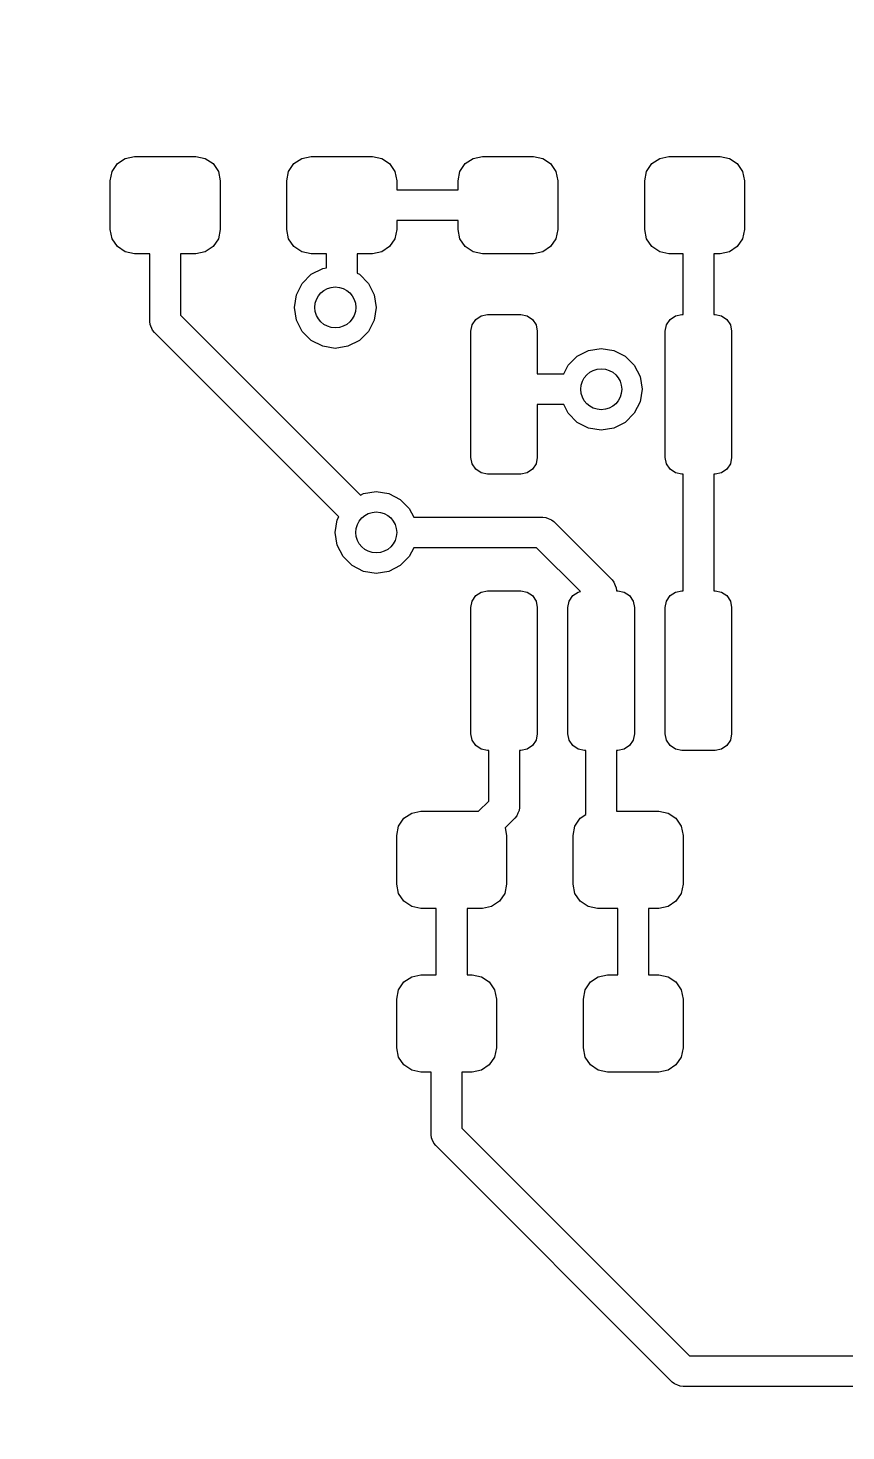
# Model space of a CAD drawing. Extents: x 116 to 183, y -110.2 to -37.6.
# Drawn here: x 156.4 to 164.39, y -64.98 to -51.27 of the extents above; entities that cross this region are included whole.
import ezdxf

# ---------------------------------------------------------------- set-up
doc = ezdxf.new("R2010")
doc.units = 0
doc.layers.add('BLACK', color=7, linetype='CONTINUOUS')

msp = doc.modelspace()

# ---------------------------------------------------------------- linework, layer by layer
at = {"layer": 'BLACK', "linetype": 'CONTINUOUS'}
for p, q in [((157.346613, -52.543079), (157.4375, -52.525)), ((157.4375, -52.525), (158.0375, -52.525)), ((158.0375, -52.525), (158.128387, -52.543079)), ((159.071613, -52.543079), (159.1625, -52.525)), ((159.1625, -52.525), (159.7625, -52.525)), ((159.7625, -52.525), (159.853387, -52.543079)), ((160.746613, -52.543079), (160.8375, -52.525)), ((160.8375, -52.525), (161.3375, -52.525)), ((161.3375, -52.525), (161.428387, -52.543079)), ((162.571613, -52.543079), (162.6625, -52.525)), ((162.6625, -52.525), (163.1625, -52.525)), ((163.1625, -52.525), (163.253387, -52.543079)), ((157.218079, -52.671613), (157.269562, -52.594562)), ((157.269562, -52.594562), (157.346613, -52.543079)), ((158.128387, -52.543079), (158.205438, -52.594562)), ((158.205438, -52.594562), (158.256921, -52.671613)), ((158.943079, -52.671613), (158.994562, -52.594562)), ((158.994562, -52.594562), (159.071613, -52.543079)), ((159.853387, -52.543079), (159.930438, -52.594562)), ((159.930438, -52.594562), (159.981921, -52.671613)), ((160.618079, -52.671613), (160.669562, -52.594562)), ((160.669562, -52.594562), (160.746613, -52.543079)), ((161.428387, -52.543079), (161.505438, -52.594562)), ((161.505438, -52.594562), (161.556921, -52.671613)), ((162.443079, -52.671613), (162.494562, -52.594562)), ((162.494562, -52.594562), (162.571613, -52.543079)), ((163.253387, -52.543079), (163.330438, -52.594562)), ((163.330438, -52.594562), (163.381921, -52.671613)), ((157.2, -52.7625), (157.218079, -52.671613)), ((157.2, -53.2375), (157.2, -52.7625)), ((158.256921, -52.671613), (158.275, -52.7625)), ((158.275, -52.7625), (158.275, -53.2375)), ((158.925, -52.7625), (158.943079, -52.671613)), ((158.925, -53.2375), (158.925, -52.7625)), ((159.981921, -52.671613), (160, -52.7625)), ((160, -52.7625), (160, -52.85)), ((160.6, -52.7625), (160.618079, -52.671613)), ((160.6, -52.85), (160.6, -52.7625)), ((161.556921, -52.671613), (161.575, -52.7625)), ((161.575, -52.7625), (161.575, -53.2375)), ((162.425, -52.7625), (162.443079, -52.671613)), ((162.425, -53.2375), (162.425, -52.7625)), ((163.381921, -52.671613), (163.4, -52.7625)), ((163.4, -52.7625), (163.4, -53.2375)), ((160, -52.85), (160.6, -52.85)), ((160.6, -53.15), (160, -53.15)), ((160, -53.15), (160, -53.2375)), ((160.6, -53.2375), (160.6, -53.15)), ((157.218079, -53.328387), (157.2, -53.2375)), ((157.269562, -53.405438), (157.218079, -53.328387)), ((158.256921, -53.328387), (158.205438, -53.405438)), ((158.275, -53.2375), (158.256921, -53.328387)), ((158.943079, -53.328387), (158.925, -53.2375)), ((158.994562, -53.405438), (158.943079, -53.328387)), ((159.981921, -53.328387), (159.930438, -53.405438)), ((160, -53.2375), (159.981921, -53.328387)), ((160.618079, -53.328387), (160.6, -53.2375)), ((160.669562, -53.405438), (160.618079, -53.328387)), ((161.556921, -53.328387), (161.505438, -53.405438)), ((161.575, -53.2375), (161.556921, -53.328387)), ((162.443079, -53.328387), (162.425, -53.2375)), ((162.494562, -53.405438), (162.443079, -53.328387)), ((163.381921, -53.328387), (163.330438, -53.405438)), ((163.4, -53.2375), (163.381921, -53.328387)), ((157.346613, -53.456921), (157.269562, -53.405438)), ((157.4375, -53.475), (157.346613, -53.456921)), ((157.5875, -53.475), (157.4375, -53.475)), ((157.5875, -54.1375), (157.5875, -53.475)), ((158.0375, -53.475), (157.8875, -53.475)), ((157.8875, -53.475), (157.8875, -54.075368)), ((158.128387, -53.456921), (158.0375, -53.475)), ((158.205438, -53.405438), (158.128387, -53.456921)), ((159.071613, -53.456921), (158.994562, -53.405438)), ((159.1625, -53.475), (159.071613, -53.456921)), ((159.3125, -53.475), (159.1625, -53.475)), ((159.3125, -53.613858), (159.3125, -53.475)), ((159.7625, -53.475), (159.6125, -53.475)), ((159.6125, -53.475), (159.6125, -53.66487)), ((159.853387, -53.456921), (159.7625, -53.475)), ((159.930438, -53.405438), (159.853387, -53.456921)), ((160.746613, -53.456921), (160.669562, -53.405438)), ((160.8375, -53.475), (160.746613, -53.456921)), ((161.3375, -53.475), (160.8375, -53.475)), ((161.428387, -53.456921), (161.3375, -53.475)), ((161.505438, -53.405438), (161.428387, -53.456921)), ((162.571613, -53.456921), (162.494562, -53.405438)), ((162.6625, -53.475), (162.571613, -53.456921)), ((162.8, -53.475), (162.6625, -53.475)), ((162.8, -54.07), (162.8, -53.475)), ((163.1625, -53.475), (163.1, -53.475)), ((163.1, -53.475), (163.1, -54.07)), ((163.253387, -53.456921), (163.1625, -53.475)), ((163.330438, -53.405438), (163.253387, -53.456921)), ((159.164886, -53.676393), (159.276393, -53.619577)), ((159.276393, -53.619577), (159.3125, -53.613858)), ((159.076393, -53.764886), (159.164886, -53.676393)), ((159.6125, -53.66487), (159.635114, -53.676393)), ((159.635114, -53.676393), (159.723607, -53.764886)), ((159, -54), (159.019577, -53.876393)), ((159.019577, -53.876393), (159.076393, -53.764886)), ((159.723607, -53.764886), (159.780423, -53.876393)), ((159.780423, -53.876393), (159.8, -54)), ((159.019577, -54.123607), (159, -54)), ((159.8, -54), (159.780423, -54.123607)), ((157.590382, -54.166763), (157.5875, -54.1375)), ((157.612779, -54.220835), (157.590382, -54.166763)), ((157.8875, -54.075368), (159.646791, -55.834659)), ((159.076393, -54.235114), (159.019577, -54.123607)), ((159.780423, -54.123607), (159.723607, -54.235114)), ((160.725, -54.2325), (160.73737, -54.170314)), ((160.73737, -54.170314), (160.772595, -54.117595)), ((160.772595, -54.117595), (160.825314, -54.08237)), ((160.825314, -54.08237), (160.8875, -54.07)), ((160.8875, -54.07), (161.2125, -54.07)), ((161.2125, -54.07), (161.274686, -54.08237)), ((161.274686, -54.08237), (161.327405, -54.117595)), ((161.327405, -54.117595), (161.36263, -54.170314)), ((161.36263, -54.170314), (161.375, -54.2325)), ((162.625, -54.2325), (162.63737, -54.170314)), ((162.63737, -54.170314), (162.672595, -54.117595)), ((162.672595, -54.117595), (162.725314, -54.08237)), ((162.725314, -54.08237), (162.7875, -54.07)), ((162.7875, -54.07), (162.8, -54.07)), ((163.1, -54.07), (163.1125, -54.07)), ((163.1125, -54.07), (163.174686, -54.08237)), ((163.174686, -54.08237), (163.227405, -54.117595)), ((163.227405, -54.117595), (163.26263, -54.170314)), ((163.26263, -54.170314), (163.275, -54.2325)), ((157.631434, -54.243566), (157.612779, -54.220835)), ((159.434659, -56.046791), (157.631434, -54.243566)), ((159.164886, -54.323607), (159.076393, -54.235114)), ((159.723607, -54.235114), (159.635114, -54.323607)), ((160.725, -55.4675), (160.725, -54.2325)), ((161.375, -54.2325), (161.375, -54.65)), ((162.625, -55.4675), (162.625, -54.2325)), ((163.275, -54.2325), (163.275, -55.4675)), ((159.276393, -54.380423), (159.164886, -54.323607)), ((159.4, -54.4), (159.276393, -54.380423)), ((159.523607, -54.380423), (159.4, -54.4)), ((159.635114, -54.323607), (159.523607, -54.380423)), ((161.764886, -54.476393), (161.876393, -54.419577)), ((161.876393, -54.419577), (162, -54.4)), ((162, -54.4), (162.123607, -54.419577)), ((162.123607, -54.419577), (162.235114, -54.476393)), ((161.633025, -54.65), (161.676393, -54.564886)), ((161.676393, -54.564886), (161.764886, -54.476393)), ((162.235114, -54.476393), (162.323607, -54.564886)), ((162.323607, -54.564886), (162.380423, -54.676393)), ((161.375, -54.65), (161.633025, -54.65)), ((162.380423, -54.676393), (162.4, -54.8)), ((162.4, -54.8), (162.380423, -54.923607)), ((161.633025, -54.95), (161.375, -54.95)), ((161.375, -54.95), (161.375, -55.4675)), ((161.676393, -55.035114), (161.633025, -54.95)), ((162.380423, -54.923607), (162.323607, -55.035114)), ((161.764886, -55.123607), (161.676393, -55.035114)), ((161.876393, -55.180423), (161.764886, -55.123607)), ((162.235114, -55.123607), (162.123607, -55.180423)), ((162.323607, -55.035114), (162.235114, -55.123607)), ((162, -55.2), (161.876393, -55.180423)), ((162.123607, -55.180423), (162, -55.2)), ((160.73737, -55.529686), (160.725, -55.4675)), ((160.772595, -55.582405), (160.73737, -55.529686)), ((161.36263, -55.529686), (161.327405, -55.582405)), ((161.375, -55.4675), (161.36263, -55.529686)), ((162.63737, -55.529686), (162.625, -55.4675)), ((162.672595, -55.582405), (162.63737, -55.529686)), ((163.26263, -55.529686), (163.227405, -55.582405)), ((163.275, -55.4675), (163.26263, -55.529686)), ((160.825314, -55.61763), (160.772595, -55.582405)), ((160.8875, -55.63), (160.825314, -55.61763)), ((161.2125, -55.63), (160.8875, -55.63)), ((161.274686, -55.61763), (161.2125, -55.63)), ((161.327405, -55.582405), (161.274686, -55.61763)), ((162.725314, -55.61763), (162.672595, -55.582405)), ((162.7875, -55.63), (162.725314, -55.61763)), ((162.8, -55.63), (162.7875, -55.63)), ((162.8, -56.77), (162.8, -55.63)), ((163.1125, -55.63), (163.1, -55.63)), ((163.1, -55.63), (163.1, -56.77)), ((163.174686, -55.61763), (163.1125, -55.63)), ((163.227405, -55.582405), (163.174686, -55.61763)), ((159.676393, -55.819577), (159.8, -55.8)), ((159.8, -55.8), (159.923607, -55.819577)), ((159.646791, -55.834659), (159.676393, -55.819577)), ((159.923607, -55.819577), (160.035114, -55.876393)), ((160.035114, -55.876393), (160.123607, -55.964886)), ((159.4, -56.2), (159.419577, -56.076393)), ((159.419577, -56.076393), (159.434659, -56.046791)), ((160.123607, -55.964886), (160.166975, -56.05)), ((160.166975, -56.05), (161.429999, -56.05)), ((161.429999, -56.05), (161.459263, -56.052882)), ((161.459263, -56.052882), (161.48166, -56.062159)), ((161.48166, -56.062159), (161.513334, -56.075279)), ((161.513334, -56.075279), (161.536065, -56.093934)), ((159.419577, -56.323607), (159.4, -56.2)), ((161.536065, -56.093934), (162.106066, -56.663935)), ((159.476393, -56.435114), (159.419577, -56.323607)), ((160.166975, -56.35), (160.123607, -56.435114)), ((161.367867, -56.35), (160.166975, -56.35)), ((161.796101, -56.778234), (161.367867, -56.35)), ((159.564886, -56.523607), (159.476393, -56.435114)), ((160.123607, -56.435114), (160.035114, -56.523607)), ((159.676393, -56.580423), (159.564886, -56.523607)), ((159.8, -56.6), (159.676393, -56.580423)), ((159.923607, -56.580423), (159.8, -56.6)), ((160.035114, -56.523607), (159.923607, -56.580423)), ((160.825314, -56.78237), (160.8875, -56.77)), ((160.8875, -56.77), (161.2125, -56.77)), ((161.2125, -56.77), (161.274686, -56.78237)), ((161.775314, -56.78237), (161.796101, -56.778234)), ((162.106066, -56.663935), (162.124721, -56.686666)), ((162.124721, -56.686666), (162.13784, -56.71834)), ((162.13784, -56.71834), (162.147118, -56.740737)), ((162.147118, -56.740737), (162.15, -56.77)), ((162.15, -56.77), (162.1625, -56.77)), ((162.1625, -56.77), (162.224686, -56.78237)), ((162.725314, -56.78237), (162.7875, -56.77)), ((162.7875, -56.77), (162.8, -56.77)), ((163.1, -56.77), (163.1125, -56.77)), ((163.1125, -56.77), (163.174686, -56.78237)), ((160.725, -56.9325), (160.73737, -56.870314)), ((160.73737, -56.870314), (160.772595, -56.817595)), ((160.772595, -56.817595), (160.825314, -56.78237)), ((161.274686, -56.78237), (161.327405, -56.817595)), ((161.327405, -56.817595), (161.36263, -56.870314)), ((161.36263, -56.870314), (161.375, -56.9325)), ((161.675, -56.9325), (161.68737, -56.870314)), ((161.68737, -56.870314), (161.722595, -56.817595)), ((161.722595, -56.817595), (161.775314, -56.78237)), ((162.224686, -56.78237), (162.277405, -56.817595)), ((162.277405, -56.817595), (162.31263, -56.870314)), ((162.31263, -56.870314), (162.325, -56.9325)), ((162.625, -56.9325), (162.63737, -56.870314)), ((162.63737, -56.870314), (162.672595, -56.817595)), ((162.672595, -56.817595), (162.725314, -56.78237)), ((163.174686, -56.78237), (163.227405, -56.817595)), ((163.227405, -56.817595), (163.26263, -56.870314)), ((163.26263, -56.870314), (163.275, -56.9325)), ((160.725, -58.1675), (160.725, -56.9325)), ((161.375, -56.9325), (161.375, -58.1675)), ((161.675, -58.1675), (161.675, -56.9325)), ((162.325, -56.9325), (162.325, -58.1675)), ((162.625, -58.1675), (162.625, -56.9325)), ((163.275, -56.9325), (163.275, -58.1675)), ((160.73737, -58.229686), (160.725, -58.1675)), ((160.772595, -58.282405), (160.73737, -58.229686)), ((160.825314, -58.31763), (160.772595, -58.282405)), ((161.327405, -58.282405), (161.274686, -58.31763)), ((161.36263, -58.229686), (161.327405, -58.282405)), ((161.375, -58.1675), (161.36263, -58.229686)), ((161.68737, -58.229686), (161.675, -58.1675)), ((161.722595, -58.282405), (161.68737, -58.229686)), ((161.775314, -58.31763), (161.722595, -58.282405)), ((162.277405, -58.282405), (162.224686, -58.31763)), ((162.31263, -58.229686), (162.277405, -58.282405)), ((162.325, -58.1675), (162.31263, -58.229686)), ((162.63737, -58.229686), (162.625, -58.1675)), ((162.672595, -58.282405), (162.63737, -58.229686)), ((162.725314, -58.31763), (162.672595, -58.282405)), ((163.227405, -58.282405), (163.174686, -58.31763)), ((163.26263, -58.229686), (163.227405, -58.282405)), ((163.275, -58.1675), (163.26263, -58.229686)), ((160.8875, -58.33), (160.825314, -58.31763)), ((160.9, -58.33), (160.8875, -58.33)), ((160.9, -58.825368), (160.9, -58.33)), ((161.2125, -58.33), (161.2, -58.33)), ((161.2, -58.33), (161.2, -58.8875)), ((161.274686, -58.31763), (161.2125, -58.33)), ((161.8375, -58.33), (161.775314, -58.31763)), ((161.85, -58.33), (161.8375, -58.33)), ((161.85, -58.95752), (161.85, -58.33)), ((162.1625, -58.33), (162.15, -58.33)), ((162.15, -58.33), (162.15, -58.925)), ((162.224686, -58.31763), (162.1625, -58.33)), ((162.7875, -58.33), (162.725314, -58.31763)), ((163.1125, -58.33), (162.7875, -58.33)), ((163.174686, -58.31763), (163.1125, -58.33)), ((160.800368, -58.925), (160.9, -58.825368)), ((160.069562, -58.994562), (160.146613, -58.943079)), ((160.146613, -58.943079), (160.2375, -58.925)), ((160.2375, -58.925), (160.800368, -58.925)), ((161.174721, -58.970836), (161.156066, -58.993566)), ((161.185629, -58.9445), (161.174721, -58.970836)), ((161.197118, -58.916764), (161.185629, -58.9445)), ((161.2, -58.8875), (161.197118, -58.916764)), ((161.794562, -58.994562), (161.85, -58.95752)), ((162.15, -58.925), (162.5625, -58.925)), ((162.5625, -58.925), (162.653387, -58.943079)), ((162.653387, -58.943079), (162.730438, -58.994562)), ((160, -59.1625), (160.018079, -59.071613)), ((160.018079, -59.071613), (160.069562, -58.994562)), ((161.156066, -58.993566), (161.060421, -59.08921)), ((161.060421, -59.08921), (161.075, -59.1625)), ((161.725, -59.1625), (161.743079, -59.071613)), ((161.743079, -59.071613), (161.794562, -58.994562)), ((162.730438, -58.994562), (162.781921, -59.071613)), ((162.781921, -59.071613), (162.8, -59.1625)), ((160, -59.6375), (160, -59.1625)), ((161.075, -59.1625), (161.075, -59.6375)), ((161.725, -59.6375), (161.725, -59.1625)), ((162.8, -59.1625), (162.8, -59.6375)), ((160.018079, -59.728387), (160, -59.6375)), ((161.075, -59.6375), (161.056921, -59.728387)), ((161.743079, -59.728387), (161.725, -59.6375)), ((162.8, -59.6375), (162.781921, -59.728387)), ((160.069562, -59.805438), (160.018079, -59.728387)), ((161.056921, -59.728387), (161.005438, -59.805438)), ((161.794562, -59.805438), (161.743079, -59.728387)), ((162.781921, -59.728387), (162.730438, -59.805438)), ((160.146613, -59.856921), (160.069562, -59.805438)), ((160.2375, -59.875), (160.146613, -59.856921)), ((160.3875, -59.875), (160.2375, -59.875)), ((160.3875, -60.525), (160.3875, -59.875)), ((160.8375, -59.875), (160.6875, -59.875)), ((160.6875, -59.875), (160.6875, -60.525)), ((160.928387, -59.856921), (160.8375, -59.875)), ((161.005438, -59.805438), (160.928387, -59.856921)), ((161.871613, -59.856921), (161.794562, -59.805438)), ((161.9625, -59.875), (161.871613, -59.856921)), ((162.1625, -59.875), (161.9625, -59.875)), ((162.1625, -60.525), (162.1625, -59.875)), ((162.5625, -59.875), (162.4625, -59.875)), ((162.4625, -59.875), (162.4625, -60.525)), ((162.653387, -59.856921), (162.5625, -59.875)), ((162.730438, -59.805438), (162.653387, -59.856921)), ((160.018079, -60.671613), (160.069562, -60.594562)), ((160.069562, -60.594562), (160.146613, -60.543079)), ((160.146613, -60.543079), (160.2375, -60.525)), ((160.2375, -60.525), (160.3875, -60.525)), ((160.6875, -60.525), (160.7375, -60.525)), ((160.7375, -60.525), (160.828387, -60.543079)), ((160.828387, -60.543079), (160.905438, -60.594562)), ((160.905438, -60.594562), (160.956921, -60.671613)), ((161.843079, -60.671613), (161.894562, -60.594562)), ((161.894562, -60.594562), (161.971613, -60.543079)), ((161.971613, -60.543079), (162.0625, -60.525)), ((162.0625, -60.525), (162.1625, -60.525)), ((162.4625, -60.525), (162.5625, -60.525)), ((162.5625, -60.525), (162.653387, -60.543079)), ((162.653387, -60.543079), (162.730438, -60.594562)), ((162.730438, -60.594562), (162.781921, -60.671613)), ((160, -60.7625), (160.018079, -60.671613)), ((160.956921, -60.671613), (160.975, -60.7625)), ((161.825, -60.7625), (161.843079, -60.671613)), ((162.781921, -60.671613), (162.8, -60.7625)), ((160, -61.2375), (160, -60.7625)), ((160.975, -60.7625), (160.975, -61.2375)), ((161.825, -61.2375), (161.825, -60.7625)), ((162.8, -60.7625), (162.8, -61.2375)), ((160.018079, -61.328387), (160, -61.2375)), ((160.975, -61.2375), (160.956921, -61.328387)), ((161.843079, -61.328387), (161.825, -61.2375)), ((162.8, -61.2375), (162.781921, -61.328387)), ((160.069562, -61.405438), (160.018079, -61.328387)), ((160.146613, -61.456921), (160.069562, -61.405438)), ((160.905438, -61.405438), (160.828387, -61.456921)), ((160.956921, -61.328387), (160.905438, -61.405438)), ((161.894562, -61.405438), (161.843079, -61.328387)), ((161.971613, -61.456921), (161.894562, -61.405438)), ((162.730438, -61.405438), (162.653387, -61.456921)), ((162.781921, -61.328387), (162.730438, -61.405438)), ((160.2375, -61.475), (160.146613, -61.456921)), ((160.3375, -61.475), (160.2375, -61.475)), ((160.3375, -62.0875), (160.3375, -61.475)), ((160.7375, -61.475), (160.6375, -61.475)), ((160.6375, -61.475), (160.6375, -62.025368)), ((160.828387, -61.456921), (160.7375, -61.475)), ((162.0625, -61.475), (161.971613, -61.456921)), ((162.5625, -61.475), (162.0625, -61.475)), ((162.653387, -61.456921), (162.5625, -61.475)), ((160.340382, -62.116764), (160.3375, -62.0875)), ((160.34809, -62.135372), (160.340382, -62.116764)), ((160.6375, -62.025368), (162.862132, -64.25)), ((160.362779, -62.170835), (160.34809, -62.135372)), ((160.381434, -62.193566), (160.362779, -62.170835)), ((162.693934, -64.506066), (160.381434, -62.193566)), ((162.862132, -64.25), (176.875, -64.25)), ((162.716665, -64.524721), (162.693934, -64.506066)), ((162.748339, -64.53784), (162.716665, -64.524721)), ((162.770736, -64.547118), (162.748339, -64.53784)), ((162.8, -64.55), (162.770736, -64.547118)), ((176.812868, -64.55), (162.8, -64.55))]:
    msp.add_line(p, q, dxfattribs=at)
at = {"layer": 'BLACK'}
for centre in [(159.4, -54), (162, -54.8), (159.8, -56.2)]:
    msp.add_circle(centre, 0.2, dxfattribs=at)
msp.add_arc((149.450502, -71.074296), 33.5, 0, 180, dxfattribs=at)

doc.saveas('drawing.dxf')
